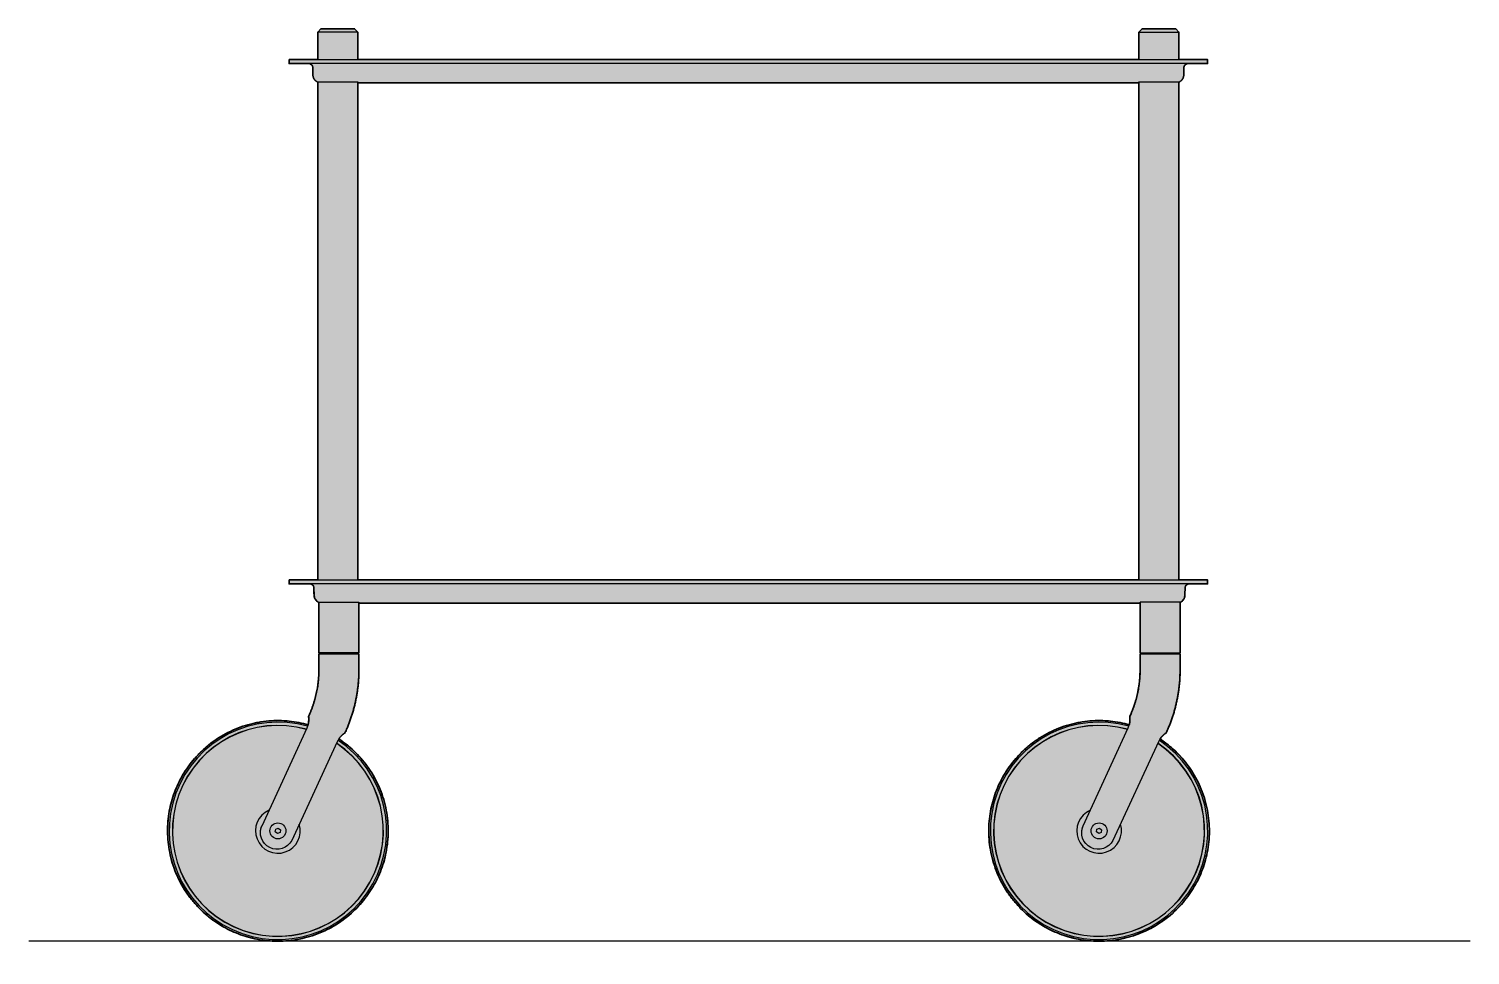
# Model space of a CAD drawing. Header units: millimetres. Extents: x 0 to 1689, y -774 to 571.
# Drawn here: x 0 to 901, y -9 to 571 of the extents above; entities that cross this region are included whole.
import ezdxf

# ---------------------------------------------------------------- set-up
doc = ezdxf.new("R2010")
doc.units = ezdxf.units.MM
doc.layers.add('Blocks', color=7, linetype='Continuous')
doc.layers.add('Blocks$Fill', color=7, linetype='Continuous', true_color=0xffffff)
for name, color, linetype, lineweight, true_color in [('Blocks$Inner', 7, 'Continuous', 25, 0x007f00), ('Blocks$Outline', 7, 'Continuous', 35, 0xff3f3f), ('Groud', 7, 'Continuous', 25, 0x243775)]:
    doc.layers.add(name, color=color, linetype=linetype, lineweight=lineweight, true_color=true_color)

# ---------------------------------------------------------------- blocks, each defined once
blk = doc.blocks.new('Flow Trolley Front')
at = {"layer": 'Blocks$Fill'}
h = blk.add_hatch(color=256, dxfattribs=at)
h.paths.add_polyline_path([(174.65, 135.36), (173.23, 135.74), (171.79, 136.1), (170.33, 136.43), (168.86, 136.74), (167.36, 137.01), (165.85, 137.25), (164.33, 137.46), (162.79, 137.63), (161.23, 137.77), (159.67, 137.88), (158.09, 137.95), (156.5, 137.98), (154.9, 137.98), (153.29, 137.94), (151.68, 137.87), (150.06, 137.75), (148.44, 137.6), (146.81, 137.4), (145.18, 137.17), (143.55, 136.9), (141.93, 136.59), (140.3, 136.23), (138.68, 135.84), (137.07, 135.41), (135.46, 134.93), (133.86, 134.42), (132.27, 133.86), (130.7, 133.27), (129.13, 132.64), (127.58, 131.97), (126.05, 131.26), (124.53, 130.51), (123.04, 129.73), (121.56, 128.91), (120.1, 128.06), (118.67, 127.17), (117.26, 126.24), (115.88, 125.29), (114.52, 124.3), (113.19, 123.28), (111.89, 122.23), (110.61, 121.16), (109.37, 120.06), (108.16, 118.93), (106.97, 117.77), (105.83, 116.6), (104.71, 115.4), (103.63, 114.18), (102.58, 112.94), (101.56, 111.68), (100.58, 110.41), (99.64, 109.12), (98.73, 107.81), (97.86, 106.5), (97.02, 105.17), (96.21, 103.83), (95.45, 102.48), (94.71, 101.13), (94.02, 99.77), (93.35, 98.4), (92.73, 97.03), (92.13, 95.66), (91.58, 94.29), (91.05, 92.91), (90.56, 91.53), (90.09, 90.12), (89.64, 88.69), (89.23, 87.25), (88.84, 85.78), (88.49, 84.29), (88.16, 82.79), (87.87, 81.26), (87.61, 79.73), (87.38, 78.17), (87.19, 76.6), (87.03, 75.02), (86.91, 73.43), (86.83, 71.82), (86.78, 70.21), (86.77, 68.58), (86.8, 66.95), (86.87, 65.32), (86.98, 63.68), (87.12, 62.03), (87.31, 60.38), (87.54, 58.74), (87.8, 57.09), (88.11, 55.45), (88.46, 53.81), (88.85, 52.18), (89.28, 50.55), (89.75, 48.93), (90.26, 47.33), (90.81, 45.73), (91.4, 44.15), (92.03, 42.58), (92.69, 41.02), (93.39, 39.49), (94.14, 37.97), (94.91, 36.47), (95.72, 35), (96.57, 33.54), (97.45, 32.11), (98.36, 30.71), (99.31, 29.33), (100.28, 27.98), (101.29, 26.65), (102.32, 25.36), (103.38, 24.09), (104.46, 22.85), (105.57, 21.65), (106.7, 20.48), (107.86, 19.33), (109.04, 18.23), (110.23, 17.15), (111.44, 16.11), (112.67, 15.1), (113.92, 14.13), (115.18, 13.19), (116.45, 12.29), (117.73, 11.42), (119.03, 10.58), (120.33, 9.79), (121.64, 9.02), (122.96, 8.29), (124.28, 7.59), (125.61, 6.93), (126.94, 6.3), (128.28, 5.7), (129.65, 5.12), (131.04, 4.57), (132.45, 4.05), (133.88, 3.55), (135.34, 3.08), (136.81, 2.64), (138.31, 2.23), (139.82, 1.86), (141.35, 1.51), (142.9, 1.2), (144.47, 0.92), (146.05, 0.68), (147.64, 0.47), (149.25, 0.3), (150.87, 0.16), (152.49, 0.07), (154.13, 0.01), (155.78, -0.01), (157.43, 0.01), (159.08, 0.07), (160.74, 0.17), (162.4, 0.31), (164.07, 0.49), (165.73, 0.71), (167.39, 0.97), (169.04, 1.28), (170.69, 1.62), (172.33, 2.01), (173.96, 2.43), (175.59, 2.9), (177.2, 3.4), (178.8, 3.95), (180.39, 4.53), (181.96, 5.15), (183.51, 5.81), (185.04, 6.5), (186.56, 7.24), (188.05, 8), (189.52, 8.81), (190.97, 9.64), (192.39, 10.51), (193.79, 11.41), (195.16, 12.34), (196.51, 13.3), (197.82, 14.28), (199.11, 15.3), (200.37, 16.34), (201.59, 17.4), (202.79, 18.49), (203.95, 19.6), (205.08, 20.73), (206.18, 21.87), (207.25, 23.04), (208.28, 24.22), (209.28, 25.42), (210.24, 26.64), (211.18, 27.86), (212.07, 29.1), (212.94, 30.35), (213.77, 31.61), (214.56, 32.87), (215.33, 34.14), (216.05, 35.42), (216.76, 36.71), (217.44, 38.03), (218.09, 39.37), (218.72, 40.74), (219.33, 42.13), (219.91, 43.55), (220.46, 44.98), (220.98, 46.44), (221.48, 47.92), (221.94, 49.42), (222.37, 50.95), (222.77, 52.48), (223.13, 54.04), (223.46, 55.61), (223.76, 57.2), (224.02, 58.81), (224.24, 60.42), (224.42, 62.05), (224.57, 63.69), (224.67, 65.33), (224.74, 66.99), (224.77, 68.65), (224.76, 70.32), (224.71, 71.99), (224.61, 73.66), (224.48, 75.34), (224.3, 77.01), (224.09, 78.68), (223.83, 80.35), (223.53, 82.01), (223.19, 83.66), (222.81, 85.31), (222.39, 86.95), (221.93, 88.57), (221.43, 90.19), (220.9, 91.78), (220.32, 93.37), (219.71, 94.93), (219.06, 96.48), (218.37, 98.01), (217.65, 99.52), (216.89, 101), (216.1, 102.47), (215.28, 103.91), (214.43, 105.32), (213.55, 106.71), (212.64, 108.07), (211.7, 109.4), (210.73, 110.71), (209.74, 111.98), (208.72, 113.23), (207.68, 114.44), (206.62, 115.63), (205.54, 116.78), (204.44, 117.9), (203.32, 118.99), (202.19, 120.04), (201.04, 121.07), (199.87, 122.06), (198.69, 123.01), (197.5, 123.94), (196.3, 124.83), (195.09, 125.69), (193.88, 126.51), (194.07, 126.78), (194.28, 127.05), (194.49, 127.32), (194.7, 127.58), (194.93, 127.83), (195.15, 128.08), (195.39, 128.33), (195.63, 128.57), (195.87, 128.8), (196.12, 129.03), (196.37, 129.25), (196.63, 129.46), (196.9, 129.67), (197.16, 129.87), (197.43, 130.07), (197.71, 130.25), (198.74, 132.56), (199.72, 134.9), (200.63, 137.27), (201.48, 139.67), (202.27, 142.09), (202.99, 144.54), (203.64, 147.01), (204.22, 149.49), (204.74, 152), (205.19, 154.51), (205.57, 157.03), (205.88, 159.56), (206.12, 162.09), (206.29, 164.63), (206.4, 167.16), (206.43, 169.69), (206.43, 179.69), (199.91, 179.69), (199.91, 180.19), (206.23, 180.19), (206.43, 180.39), (206.43, 211.49), (695.03, 211.49), (695.03, 180.39), (695.23, 180.19), (701.56, 180.19), (701.56, 179.69), (695.03, 179.69), (695.03, 169.69), (695.01, 167.83), (694.93, 165.97), (694.8, 164.11), (694.62, 162.24), (694.4, 160.38), (694.12, 158.53), (693.78, 156.68), (693.4, 154.84), (692.97, 153.01), (692.49, 151.2), (691.96, 149.4), (691.38, 147.62), (690.75, 145.86), (690.08, 144.11), (689.36, 142.4), (688.6, 140.7), (688.63, 140.37), (688.66, 140.04), (688.68, 139.7), (688.69, 139.37), (688.7, 139.03), (688.7, 138.69), (688.69, 138.36), (688.67, 138.02), (688.64, 137.68), (688.61, 137.35), (688.57, 137.01), (688.52, 136.68), (688.46, 136.34), (688.4, 136.01), (688.33, 135.68), (688.25, 135.36), (686.83, 135.74), (685.39, 136.1), (683.93, 136.43), (682.46, 136.74), (680.96, 137.01), (679.45, 137.25), (677.93, 137.46), (676.39, 137.63), (674.83, 137.77), (673.27, 137.88), (671.69, 137.95), (670.1, 137.98), (668.5, 137.98), (666.89, 137.94), (665.28, 137.87), (663.66, 137.75), (662.04, 137.6), (660.41, 137.4), (658.78, 137.17), (657.15, 136.9), (655.53, 136.59), (653.9, 136.23), (652.28, 135.84), (650.67, 135.41), (649.06, 134.93), (647.46, 134.42), (645.87, 133.86), (644.3, 133.27), (642.73, 132.64), (641.18, 131.97), (639.65, 131.26), (638.13, 130.51), (636.64, 129.73), (635.16, 128.91), (633.7, 128.06), (632.27, 127.17), (630.86, 126.24), (629.48, 125.29), (628.12, 124.3), (626.79, 123.28), (625.49, 122.23), (624.21, 121.16), (622.97, 120.06), (621.76, 118.93), (620.57, 117.77), (619.43, 116.6), (618.31, 115.4), (617.23, 114.18), (616.18, 112.94), (615.16, 111.68), (614.18, 110.41), (613.24, 109.12), (612.33, 107.81), (611.46, 106.5), (610.62, 105.17), (609.81, 103.83), (609.05, 102.48), (608.31, 101.13), (607.62, 99.77), (606.95, 98.4), (606.33, 97.03), (605.73, 95.66), (605.18, 94.29), (604.65, 92.91), (604.16, 91.53), (603.69, 90.12), (603.24, 88.69), (602.83, 87.25), (602.44, 85.78), (602.09, 84.29), (601.76, 82.79), (601.47, 81.26), (601.21, 79.73), (600.98, 78.17), (600.79, 76.6), (600.63, 75.02), (600.51, 73.43), (600.43, 71.82), (600.38, 70.21), (600.37, 68.58), (600.4, 66.95), (600.47, 65.32), (600.58, 63.68), (600.72, 62.03), (600.91, 60.38), (601.14, 58.74), (601.4, 57.09), (601.71, 55.45), (602.06, 53.81), (602.45, 52.18), (602.88, 50.55), (603.35, 48.93), (603.86, 47.33), (604.41, 45.73), (605, 44.15), (605.63, 42.58), (606.29, 41.02), (606.99, 39.49), (607.74, 37.97), (608.51, 36.47), (609.32, 35), (610.17, 33.54), (611.05, 32.11), (611.96, 30.71), (612.91, 29.33), (613.88, 27.98), (614.89, 26.65), (615.92, 25.36), (616.98, 24.09), (618.06, 22.85), (619.17, 21.65), (620.3, 20.48), (621.46, 19.33), (622.64, 18.23), (623.83, 17.15), (625.04, 16.11), (626.27, 15.1), (627.52, 14.13), (628.78, 13.19), (630.05, 12.29), (631.33, 11.42), (632.63, 10.58), (633.93, 9.79), (635.24, 9.02), (636.56, 8.29), (637.88, 7.59), (639.21, 6.93), (640.54, 6.3), (641.88, 5.7), (643.25, 5.12), (644.64, 4.57), (646.05, 4.05), (647.48, 3.55), (648.94, 3.08), (650.41, 2.64), (651.91, 2.23), (653.42, 1.86), (654.95, 1.51), (656.5, 1.2), (658.07, 0.92), (659.65, 0.68), (661.24, 0.47), (662.85, 0.3), (664.47, 0.16), (666.09, 0.07), (667.73, 0.01), (669.38, -0.01), (671.03, 0.01), (672.68, 0.07), (674.34, 0.17), (676, 0.31), (677.67, 0.49), (679.33, 0.71), (680.99, 0.97), (682.64, 1.28), (684.29, 1.62), (685.93, 2.01), (687.56, 2.43), (689.19, 2.9), (690.8, 3.4), (692.4, 3.95), (693.99, 4.53), (695.56, 5.15), (697.11, 5.81), (698.64, 6.5), (700.16, 7.24), (701.65, 8), (703.12, 8.81), (704.57, 9.64), (705.99, 10.51), (707.39, 11.41), (708.76, 12.34), (710.11, 13.3), (711.42, 14.28), (712.71, 15.3), (713.97, 16.34), (715.19, 17.4), (716.39, 18.49), (717.55, 19.6), (718.68, 20.73), (719.78, 21.87), (720.85, 23.04), (721.88, 24.22), (722.88, 25.42), (723.84, 26.64), (724.78, 27.86), (725.67, 29.1), (726.54, 30.35), (727.37, 31.61), (728.16, 32.87), (728.93, 34.14), (729.65, 35.42), (730.36, 36.71), (731.04, 38.03), (731.69, 39.37), (732.32, 40.74), (732.93, 42.13), (733.51, 43.55), (734.06, 44.98), (734.58, 46.44), (735.08, 47.92), (735.54, 49.42), (735.97, 50.95), (736.37, 52.48), (736.73, 54.04), (737.06, 55.61), (737.36, 57.2), (737.62, 58.81), (737.84, 60.42), (738.02, 62.05), (738.17, 63.69), (738.27, 65.33), (738.34, 66.99), (738.37, 68.65), (738.36, 70.32), (738.31, 71.99), (738.21, 73.66), (738.08, 75.34), (737.9, 77.01), (737.69, 78.68), (737.43, 80.35), (737.13, 82.01), (736.79, 83.66), (736.41, 85.31), (735.99, 86.95), (735.53, 88.57), (735.03, 90.19), (734.5, 91.78), (733.92, 93.37), (733.31, 94.93), (732.66, 96.48), (731.97, 98.01), (731.25, 99.52), (730.49, 101), (729.7, 102.47), (728.88, 103.91), (728.03, 105.32), (727.15, 106.71), (726.24, 108.07), (725.3, 109.4), (724.33, 110.71), (723.34, 111.98), (722.32, 113.23), (721.28, 114.44), (720.22, 115.63), (719.14, 116.78), (718.04, 117.9), (716.92, 118.99), (715.79, 120.04), (714.64, 121.07), (713.47, 122.06), (712.29, 123.01), (711.1, 123.94), (709.9, 124.83), (708.69, 125.69), (707.48, 126.51), (707.67, 126.78), (707.88, 127.05), (708.09, 127.32), (708.3, 127.58), (708.53, 127.83), (708.75, 128.08), (708.99, 128.33), (709.23, 128.57), (709.47, 128.8), (709.72, 129.03), (709.97, 129.25), (710.23, 129.46), (710.5, 129.67), (710.76, 129.87), (711.03, 130.07), (711.31, 130.25), (712.34, 132.56), (713.32, 134.9), (714.23, 137.27), (715.08, 139.67), (715.87, 142.09), (716.59, 144.54), (717.24, 147.01), (717.82, 149.49), (718.34, 152), (718.79, 154.51), (719.17, 157.03), (719.48, 159.56), (719.72, 162.09), (719.89, 164.63), (720, 167.16), (720.03, 169.69), (720.03, 179.69), (713.51, 179.69), (713.51, 180.19), (719.83, 180.19), (720.03, 180.39), (720.03, 211.89), (720.19, 211.96), (720.34, 212.04), (720.49, 212.12), (720.57, 212.16), (720.65, 212.21), (720.72, 212.25), (720.79, 212.3), (720.87, 212.35), (720.94, 212.4), (721.01, 212.45), (721.09, 212.51), (721.16, 212.56), (721.23, 212.62), (721.3, 212.68), (721.37, 212.74), (721.43, 212.8), (721.5, 212.86), (721.57, 212.92), (721.63, 212.99), (721.69, 213.05), (721.76, 213.12), (721.82, 213.19), (721.88, 213.26), (721.94, 213.33), (721.99, 213.4), (722.05, 213.47), (722.1, 213.55), (722.16, 213.62), (722.21, 213.7), (722.26, 213.78), (722.31, 213.85), (722.36, 213.93), (722.4, 214.01), (722.45, 214.09), (722.49, 214.17), (722.53, 214.26), (722.58, 214.34), (722.61, 214.42), (722.65, 214.51), (722.69, 214.59), (722.72, 214.68), (722.75, 214.76), (722.78, 214.85), (722.81, 214.93), (722.84, 215.02), (722.87, 215.1), (722.89, 215.19), (722.91, 215.28), (722.93, 215.36), (722.95, 215.45), (722.97, 215.54), (722.99, 215.63), (723, 215.71), (723.01, 215.8), (723.02, 215.89), (723.04, 216.06), (723.05, 216.23), (723.06, 216.4), (723.14, 221.03), (723.14, 221.09), (723.15, 221.14), (723.15, 221.19), (723.16, 221.25), (723.17, 221.3), (723.18, 221.36), (723.19, 221.41), (723.2, 221.46), (723.21, 221.52), (723.23, 221.57), (723.24, 221.63), (723.26, 221.68), (723.28, 221.74), (723.3, 221.79), (723.32, 221.85), (723.34, 221.9), (723.36, 221.96), (723.39, 222.01), (723.41, 222.06), (723.44, 222.12), (723.47, 222.17), (723.5, 222.22), (723.53, 222.27), (723.56, 222.32), (723.6, 222.37), (723.63, 222.42), (723.67, 222.47), (723.71, 222.52), (723.74, 222.57), (723.78, 222.61), (723.83, 222.66), (723.87, 222.7), (723.91, 222.75), (723.95, 222.79), (724, 222.83), (724.05, 222.87), (724.09, 222.91), (724.14, 222.95), (724.19, 222.98), (724.24, 223.02), (724.29, 223.05), (724.34, 223.09), (724.39, 223.12), (724.44, 223.15), (724.49, 223.18), (724.55, 223.21), (724.6, 223.23), (724.65, 223.26), (724.71, 223.28), (724.76, 223.31), (724.82, 223.33), (724.87, 223.35), (724.93, 223.37), (724.98, 223.38), (725.04, 223.4), (725.09, 223.41), (725.15, 223.43), (725.2, 223.44), (725.26, 223.45), (725.31, 223.46), (725.37, 223.47), (725.42, 223.47), (725.48, 223.48), (725.53, 223.49), (737.26, 223.49), (737.26, 225.99), (719.31, 225.99), (719.31, 537.49), (719.32, 537.49), (719.32, 537.39), (719.48, 537.46), (719.63, 537.54), (719.78, 537.62), (719.86, 537.66), (719.94, 537.71), (720.01, 537.75), (720.08, 537.8), (720.16, 537.85), (720.23, 537.9), (720.3, 537.95), (720.38, 538.01), (720.45, 538.06), (720.52, 538.12), (720.59, 538.18), (720.66, 538.24), (720.72, 538.3), (720.79, 538.36), (720.86, 538.42), (720.92, 538.49), (720.98, 538.55), (721.05, 538.62), (721.11, 538.69), (721.17, 538.76), (721.23, 538.83), (721.28, 538.9), (721.34, 538.97), (721.39, 539.05), (721.45, 539.12), (721.5, 539.2), (721.55, 539.28), (721.6, 539.35), (721.65, 539.43), (721.69, 539.51), (721.74, 539.59), (721.78, 539.67), (721.82, 539.76), (721.87, 539.84), (721.9, 539.92), (721.94, 540.01), (721.98, 540.09), (722.01, 540.18), (722.04, 540.26), (722.07, 540.35), (722.1, 540.43), (722.13, 540.52), (722.16, 540.6), (722.18, 540.69), (722.2, 540.78), (722.22, 540.86), (722.24, 540.95), (722.26, 541.04), (722.28, 541.13), (722.29, 541.21), (722.3, 541.3), (722.31, 541.39), (722.33, 541.56), (722.34, 541.73), (722.35, 541.9), (722.43, 546.53), (722.43, 546.59), (722.44, 546.64), (722.44, 546.69), (722.45, 546.75), (722.46, 546.8), (722.47, 546.86), (722.48, 546.91), (722.49, 546.96), (722.5, 547.02), (722.52, 547.07), (722.53, 547.13), (722.55, 547.18), (722.57, 547.24), (722.59, 547.29), (722.61, 547.35), (722.63, 547.4), (722.65, 547.46), (722.68, 547.51), (722.7, 547.56), (722.73, 547.62), (722.76, 547.67), (722.79, 547.72), (722.82, 547.77), (722.85, 547.82), (722.89, 547.87), (722.92, 547.92), (722.96, 547.97), (723, 548.02), (723.03, 548.07), (723.07, 548.11), (723.12, 548.16), (723.16, 548.2), (723.2, 548.25), (723.24, 548.29), (723.29, 548.33), (723.34, 548.37), (723.38, 548.41), (723.43, 548.45), (723.48, 548.48), (723.53, 548.52), (723.58, 548.55), (723.63, 548.59), (723.68, 548.62), (723.73, 548.65), (723.78, 548.68), (723.84, 548.71), (723.89, 548.73), (723.94, 548.76), (724, 548.78), (724.05, 548.81), (724.11, 548.83), (724.16, 548.85), (724.22, 548.87), (724.27, 548.88), (724.33, 548.9), (724.38, 548.91), (724.44, 548.93), (724.49, 548.94), (724.55, 548.95), (724.6, 548.96), (724.66, 548.97), (724.71, 548.97), (724.77, 548.98), (724.82, 548.99), (737.26, 548.99), (737.26, 551.49), (719.31, 551.49), (719.31, 568.74), (717.31, 570.74), (696.31, 570.74), (694.31, 568.74), (694.31, 551.49), (205.71, 551.49), (205.71, 568.74), (203.71, 570.74), (182.71, 570.74), (180.71, 568.74), (180.71, 551.49), (162.76, 551.49), (162.76, 548.99), (175.31, 548.98), (175.36, 548.98), (175.41, 548.97), (175.47, 548.96), (175.52, 548.95), (175.57, 548.94), (175.63, 548.93), (175.68, 548.92), (175.74, 548.91), (175.79, 548.89), (175.84, 548.87), (175.9, 548.86), (175.95, 548.84), (176.01, 548.82), (176.06, 548.79), (176.11, 548.77), (176.17, 548.75), (176.22, 548.72), (176.27, 548.69), (176.32, 548.66), (176.37, 548.63), (176.42, 548.6), (176.47, 548.57), (176.52, 548.54), (176.57, 548.5), (176.62, 548.47), (176.66, 548.43), (176.71, 548.39), (176.76, 548.35), (176.8, 548.31), (176.84, 548.27), (176.88, 548.22), (176.93, 548.18), (176.97, 548.14), (177, 548.09), (177.04, 548.04), (177.08, 548), (177.11, 547.95), (177.15, 547.9), (177.18, 547.85), (177.21, 547.8), (177.24, 547.75), (177.27, 547.7), (177.3, 547.65), (177.33, 547.6), (177.35, 547.54), (177.38, 547.49), (177.4, 547.44), (177.42, 547.38), (177.44, 547.33), (177.46, 547.28), (177.47, 547.22), (177.49, 547.17), (177.5, 547.11), (177.52, 547.06), (177.53, 547.01), (177.54, 546.95), (177.55, 546.9), (177.56, 546.85), (177.57, 546.79), (177.57, 546.74), (177.58, 546.69), (177.58, 546.64), (177.58, 546.58), (177.58, 546.53), (177.66, 541.9), (177.67, 541.73), (177.68, 541.56), (177.7, 541.39), (177.71, 541.3), (177.72, 541.21), (177.74, 541.12), (177.76, 541.04), (177.77, 540.95), (177.79, 540.86), (177.81, 540.78), (177.84, 540.69), (177.86, 540.6), (177.89, 540.52), (177.91, 540.43), (177.94, 540.34), (177.97, 540.26), (178.01, 540.17), (178.04, 540.09), (178.08, 540), (178.11, 539.92), (178.15, 539.84), (178.19, 539.75), (178.23, 539.67), (178.28, 539.59), (178.32, 539.51), (178.37, 539.43), (178.42, 539.35), (178.47, 539.27), (178.52, 539.19), (178.57, 539.12), (178.62, 539.04), (178.68, 538.97), (178.74, 538.9), (178.79, 538.82), (178.85, 538.75), (178.91, 538.68), (178.97, 538.61), (179.04, 538.55), (179.1, 538.48), (179.17, 538.42), (179.23, 538.35), (179.3, 538.29), (179.37, 538.23), (179.44, 538.17), (179.5, 538.11), (179.58, 538.06), (179.65, 538), (179.72, 537.95), (179.79, 537.9), (179.87, 537.84), (179.94, 537.8), (180.01, 537.75), (180.09, 537.7), (180.17, 537.66), (180.24, 537.61), (180.4, 537.53), (180.55, 537.46), (180.71, 537.39), (180.71, 225.99), (162.76, 225.99), (162.76, 223.49), (176.02, 223.48), (176.07, 223.48), (176.12, 223.47), (176.18, 223.46), (176.23, 223.45), (176.28, 223.44), (176.34, 223.43), (176.39, 223.42), (176.45, 223.41), (176.5, 223.39), (176.55, 223.37), (176.61, 223.36), (176.66, 223.34), (176.72, 223.32), (176.77, 223.29), (176.82, 223.27), (176.88, 223.25), (176.93, 223.22), (176.98, 223.19), (177.03, 223.16), (177.08, 223.13), (177.13, 223.1), (177.18, 223.07), (177.23, 223.04), (177.28, 223), (177.33, 222.97), (177.37, 222.93), (177.42, 222.89), (177.46, 222.85), (177.51, 222.81), (177.55, 222.77), (177.59, 222.72), (177.64, 222.68), (177.68, 222.64), (177.71, 222.59), (177.75, 222.54), (177.79, 222.5), (177.82, 222.45), (177.86, 222.4), (177.89, 222.35), (177.92, 222.3), (177.95, 222.25), (177.98, 222.2), (178.01, 222.15), (178.04, 222.1), (178.06, 222.04), (178.08, 221.99), (178.11, 221.94), (178.13, 221.88), (178.15, 221.83), (178.17, 221.78), (178.18, 221.72), (178.2, 221.67), (178.21, 221.61), (178.23, 221.56), (178.24, 221.51), (178.25, 221.45), (178.26, 221.4), (178.27, 221.35), (178.28, 221.29), (178.28, 221.24), (178.29, 221.19), (178.29, 221.14), (178.29, 221.08), (178.29, 221.03), (178.37, 216.4), (178.38, 216.23), (178.39, 216.06), (178.4, 215.97), (178.41, 215.88), (178.42, 215.8), (178.44, 215.71), (178.45, 215.62), (178.47, 215.53), (178.48, 215.45), (178.5, 215.36), (178.52, 215.27), (178.55, 215.19), (178.57, 215.1), (178.6, 215.01), (178.62, 214.92), (178.65, 214.84), (178.68, 214.75), (178.72, 214.67), (178.75, 214.58), (178.79, 214.5), (178.82, 214.41), (178.86, 214.33), (178.9, 214.25), (178.95, 214.16), (178.99, 214.08), (179.04, 214), (179.08, 213.92), (179.13, 213.84), (179.18, 213.77), (179.23, 213.69), (179.28, 213.61), (179.34, 213.54), (179.39, 213.46), (179.45, 213.39), (179.51, 213.32), (179.57, 213.25), (179.63, 213.18), (179.69, 213.11), (179.75, 213.04), (179.82, 212.97), (179.88, 212.91), (179.95, 212.85), (180.02, 212.78), (180.08, 212.72), (180.15, 212.66), (180.22, 212.61), (180.29, 212.55), (180.37, 212.49), (180.44, 212.44), (180.51, 212.39), (180.59, 212.34), (180.66, 212.29), (180.74, 212.24), (180.81, 212.2), (180.89, 212.15), (180.96, 212.11), (181.04, 212.07), (181.12, 212.03), (181.27, 211.95), (181.43, 211.88), (181.43, 180.39), (181.63, 180.19), (187.96, 180.19), (187.96, 179.69), (181.43, 179.69), (181.43, 169.69), (181.41, 167.83), (181.33, 165.97), (181.2, 164.11), (181.02, 162.24), (180.8, 160.38), (180.52, 158.53), (180.18, 156.68), (179.8, 154.84), (179.37, 153.01), (178.89, 151.2), (178.36, 149.4), (177.78, 147.62), (177.15, 145.86), (176.48, 144.11), (175.76, 142.4), (175, 140.7), (175.03, 140.37), (175.06, 140.04), (175.08, 139.7), (175.09, 139.37), (175.1, 139.03), (175.1, 138.69), (175.09, 138.36), (175.07, 138.02), (175.04, 137.68), (175.01, 137.35), (174.97, 137.01), (174.92, 136.68), (174.86, 136.34), (174.8, 136.01), (174.73, 135.68)], flags=0)
h.paths.add_polyline_path([(205.71, 225.99), (205.72, 536.99), (694.31, 536.99), (694.31, 225.99)], flags=0)
at = {"layer": 'Blocks$Inner'}
for p, q in [((177.58, 546.53), (177.66, 541.9)), ((722.35, 541.9), (722.43, 546.53)), ((205.72, 536.99), (694.32, 536.99)), ((719.32, 537.49), (719.32, 537.39)), ((178.29, 221.03), (178.37, 216.4)), ((723.06, 216.4), (723.14, 221.03)), ((145.84, 72.17), (174.02, 133.45)), ((659.44, 72.17), (687.62, 133.45))]:
    blk.add_line(p, q, dxfattribs=at)
for points in [[(205.71, 568.74), (203.71, 570.74), (182.71, 570.74), (180.71, 568.74)], [(205.71, 551.49), (205.71, 568.74), (180.71, 568.74), (180.71, 551.49)], [(694.31, 551.49), (694.31, 568.74), (696.31, 570.74), (717.31, 570.74), (719.31, 568.74), (719.31, 551.49)], [(694.31, 568.74), (719.31, 568.74)], [(180.72, 537.38), (180.71, 537.49), (180.71, 225.99)], [(180.72, 537.49), (205.72, 537.49), (205.72, 536.99), (205.71, 225.99)], [(694.31, 225.99), (694.31, 536.99), (694.32, 537.49), (719.31, 537.49), (719.31, 225.99)], [(181.43, 211.88), (181.43, 211.99), (206.43, 211.99), (206.43, 211.49), (206.43, 180.39), (181.43, 180.39), (181.43, 211.99)], [(206.43, 211.49), (695.03, 211.49), (695.03, 211.99)], [(181.43, 180.39), (181.63, 180.19), (206.23, 180.19), (206.43, 180.39)], [(695.03, 180.39), (695.23, 180.19), (719.83, 180.19), (720.03, 180.39)], [(181.43, 169.69), (181.43, 179.69), (206.43, 179.69), (206.43, 169.69)], [(187.96, 179.69), (187.96, 180.19)], [(199.91, 180.19), (199.91, 179.69)], [(695.03, 169.69), (695.03, 179.69), (720.03, 179.69), (720.03, 169.69)], [(701.56, 179.69), (701.56, 180.19)], [(713.51, 180.19), (713.51, 179.69)], [(192.84, 124.79), (164.4, 63.01)], [(706.44, 124.79), (678, 63.01)]]:
    blk.add_lwpolyline(points, dxfattribs=at)
for points in [[(162.76, 551.49), (737.26, 551.49), (737.26, 548.99), (162.76, 548.99)], [(162.76, 225.99), (737.26, 225.99), (737.26, 223.49), (162.76, 223.49)], [(695.03, 180.39), (720.03, 180.39), (720.03, 211.89), (720.03, 211.99), (695.03, 211.99)], [(157.38, 69.64), (157.14, 67.92), (155.53, 67.27), (154.17, 68.34), (154.41, 70.05), (156.01, 70.7)], [(670.98, 69.64), (670.74, 67.92), (669.13, 67.27), (667.77, 68.34), (668.01, 70.05), (669.61, 70.7)]]:
    blk.add_lwpolyline(points, close=True, dxfattribs=at)
for centre in [(155.77, 68.99), (669.37, 68.99)]:
    blk.add_circle(centre, 5, dxfattribs=at)
at = {"layer": 'Blocks$Inner', "extrusion": (0, 0, -1)}
for centre, radius, start, end in [((-175.08, 546.49), 2.5, 90, 179), ((-725.02, 546.4), 2.59, 2.90377, 88.09623), ((-175.79, 220.99), 2.5, 90, 179), ((-725.73, 220.9), 2.59, 2.90377, 88.09623), ((-112.92, 169.69), 93.51, 180, 204.94274), ((-626.52, 169.69), 93.51, 180, 204.94274), ((-155.24, 67.84), 10.36, 207.81181, 24.7), ((-155.24, 67.84), 10.36, 0, 24.7), ((-668.84, 67.84), 10.36, 207.81181, 24.7), ((-668.84, 67.84), 10.36, 0, 24.7), ((-155.77, 68.99), 10.5, 195.20525, 214.68722), ((-669.37, 68.99), 10.5, 195.20525, 214.68722)]:
    blk.add_arc(centre, radius, start, end, dxfattribs=at)
at = {"layer": 'Blocks$Inner'}
for centre, radius, start, end in [((182.66, 541.99), 5, 181, 247.12484), ((717.35, 541.99), 5, 293.20186, 359.00003), ((183.37, 216.49), 5, 181, 247.12484), ((718.06, 216.49), 5, 293.20186, 359.00003), ((112.91, 169.69), 68.52, 334.97202, 359.99781), ((626.51, 169.69), 68.52, 334.97202, 359.99781), ((155.77, 68.99), 69, 74.12256, 56.47744), ((155.77, 68.99), 68, 74.12794, 56.47206), ((160.48, 138.96), 14.62, 337.82834, 6.82746), ((669.37, 68.99), 69, 74.12256, 56.47744), ((669.37, 68.99), 68, 74.12794, 56.47206), ((674.08, 138.96), 14.62, 337.82834, 6.82746), ((155.77, 68.99), 66, 74.32767, 56.27253), ((155.77, 68.99), 65.9, 74.34149, 56.25873), ((205.84, 118.1), 14.62, 123.77254, 152.77166), ((669.37, 68.99), 66, 74.32767, 56.27253), ((669.37, 68.99), 65.9, 74.34149, 56.25873), ((719.44, 118.1), 14.62, 123.77254, 152.77166), ((155.77, 68.99), 14, 113.00804, 17.59196), ((669.37, 68.99), 14, 113.00804, 17.59196)]:
    blk.add_arc(centre, radius, start, end, dxfattribs=at)
at = {"layer": 'Blocks$Outline'}
for points in [[(205.71, 551.49), (205.71, 568.74), (203.71, 570.74), (182.71, 570.74), (180.71, 568.74), (180.71, 551.49)], [(719.31, 551.49), (719.31, 568.74), (717.31, 570.74), (696.31, 570.74), (694.31, 568.74), (694.31, 551.49)], [(180.71, 551.49), (162.76, 551.49)], [(162.76, 551.49), (162.76, 548.99), (175.31, 548.98)], [(694.31, 551.49), (205.71, 551.49)], [(724.82, 548.99), (737.26, 548.99), (737.26, 551.49), (719.31, 551.49)], [(180.71, 537.39), (180.71, 225.99)], [(205.71, 225.99), (205.72, 536.99)], [(694.31, 536.99), (694.31, 225.99)], [(719.31, 225.99), (719.31, 537.49)], [(180.71, 225.99), (162.76, 225.99)], [(162.76, 225.99), (162.76, 223.49), (176.02, 223.48)], [(694.31, 225.99), (205.71, 225.99)], [(725.53, 223.49), (737.26, 223.49), (737.26, 225.99), (719.31, 225.99)], [(181.43, 211.88), (181.43, 180.39), (181.63, 180.19), (187.96, 180.19)], [(199.91, 180.19), (206.23, 180.19), (206.43, 180.39), (206.43, 211.49)], [(695.03, 211.49), (695.03, 180.39), (695.23, 180.19), (701.56, 180.19)], [(713.51, 180.19), (719.83, 180.19), (720.03, 180.39), (720.03, 211.89)], [(181.43, 179.69), (181.43, 169.69)], [(187.96, 180.19), (187.96, 179.69)], [(199.91, 179.69), (199.91, 180.19)], [(206.43, 169.69), (206.43, 179.69)], [(695.03, 179.69), (695.03, 169.69)], [(701.56, 180.19), (701.56, 179.69)], [(713.51, 179.69), (713.51, 180.19)], [(720.03, 169.69), (720.03, 179.69)]]:
    blk.add_lwpolyline(points, dxfattribs=at)
for points, weights, knots in [([(175.31, 548.98), (177.54, 548.78), (177.58, 546.53), (177.62, 544.22), (177.66, 541.9), (177.72, 538.66), (180.71, 537.39)], [0.966450099701, 0.731141692563, 1, 1, 1, 0.838499466071, 0.999156738167], [0.242295, 0.242295, 0.242295, 3.883358, 3.883358, 8.514956, 8.514956, 14.270372, 14.270372, 14.270372]), ([(719.31, 537.49), (719.31, 537.49), (719.32, 537.49), (719.32, 537.44), (719.32, 537.39), (722.29, 538.67), (722.35, 541.9), (722.39, 544.22), (722.43, 546.53), (722.55, 548.81), (724.82, 548.99)], [1, 1, 1, 1, 1, 0.839628533522, 1, 1, 1, 0.744370655447, 0.984055205537], [553.979089, 553.979089, 553.979089, 553.992209, 553.992209, 554.087817, 554.087817, 559.829781, 559.829781, 564.46138, 564.46138, 568.190807, 568.190807, 568.190807]), ([(176.02, 223.48), (178.25, 223.28), (178.29, 221.03), (178.33, 218.72), (178.37, 216.4), (178.43, 213.15), (181.43, 211.88)], [0.966450099725, 0.731141692549, 1, 1, 1, 0.838076731518, 1], [0.242295, 0.242295, 0.242295, 3.883358, 3.883358, 8.514956, 8.514956, 14.285437, 14.285437, 14.285437]), ([(720.03, 211.89), (723, 213.17), (723.06, 216.4), (723.1, 218.72), (723.14, 221.03), (723.26, 223.31), (725.53, 223.49)], [1, 0.839628533522, 1, 1, 1, 0.74437063613, 0.984055241762], [554.087815, 554.087815, 554.087815, 559.829779, 559.829779, 564.461377, 564.461377, 568.190805, 568.190805, 568.190805]), ([(181.43, 169.69), (181.43, 154.48), (175, 140.7), (175.32, 138), (174.65, 135.36)], [1, 0.976247286626, 1, 0.976844007616, 0.987357869564], [-104.773875, -104.773875, -104.773875, -74.843694, -74.843694, -69.463973, -69.463973, -69.463973]), ([(193.88, 126.51), (195.44, 128.74), (197.71, 130.25), (206.43, 149.01), (206.43, 169.69)], [0.98735786991, 0.976844008252, 1, 0.976404030349, 1], [-195.861224, -195.861224, -195.861224, -190.481504, -190.481504, -149.773875, -149.773875, -149.773875]), ([(695.03, 169.69), (695.03, 154.48), (688.6, 140.7), (688.92, 138), (688.25, 135.36)], [1, 0.976247286626, 1, 0.976844007616, 0.987357869564], [-104.773875, -104.773875, -104.773875, -74.843694, -74.843694, -69.463973, -69.463973, -69.463973]), ([(707.48, 126.51), (709.04, 128.74), (711.31, 130.25), (720.03, 149.01), (720.03, 169.69)], [0.98735786991, 0.976844008252, 1, 0.976404030349, 1], [-195.861224, -195.861224, -195.861224, -190.481504, -190.481504, -149.773875, -149.773875, -149.773875]), ([(174.65, 135.36), (113.2, 152.83), (91.05, 92.91), (68.9, 33), (126.94, 6.3), (184.98, -20.39), (216.05, 35.42), (247.13, 91.23), (193.88, 126.51)], [1, 0.733796739132, 1, 0.733796739132, 1, 0.733796739132, 1, 0.733796739132, 1], [0, 0, 0, 103.072543, 103.072543, 206.145087, 206.145087, 309.21763, 309.21763, 412.290174, 412.290174, 412.290174]), ([(688.25, 135.36), (626.8, 152.83), (604.65, 92.91), (582.5, 33), (640.54, 6.3), (698.58, -20.39), (729.65, 35.42), (760.73, 91.23), (707.48, 126.51)], [1, 0.733796739132, 1, 0.733796739132, 1, 0.733796739132, 1, 0.733796739132, 1], [0, 0, 0, 103.072543, 103.072543, 206.145087, 206.145087, 309.21763, 309.21763, 412.290174, 412.290174, 412.290174])]:
    blk.add_rational_spline(points, weights, degree=2, knots=knots, dxfattribs=at)
for points in [[(205.72, 536.99), (450.01, 536.99), (694.31, 536.99)], [(206.43, 211.49), (450.73, 211.49), (695.03, 211.49)], [(187.96, 179.69), (184.69, 179.69), (181.43, 179.69)], [(206.43, 179.69), (203.17, 179.69), (199.91, 179.69)], [(701.56, 179.69), (698.29, 179.69), (695.03, 179.69)], [(720.03, 179.69), (716.77, 179.69), (713.51, 179.69)]]:
    blk.add_open_spline(points, degree=2, dxfattribs=at)

msp = doc.modelspace()

# ---------------------------------------------------------------- linework, layer by layer
at = {"layer": 'Groud'}
msp.add_lwpolyline([(901.46, 0), (0, 0)], dxfattribs=at)

# ---------------------------------------------------------------- block references
at = {"layer": 'Blocks'}
msp.add_blockref('Flow Trolley Front', (0, 0), dxfattribs=at)

doc.saveas('drawing.dxf')
